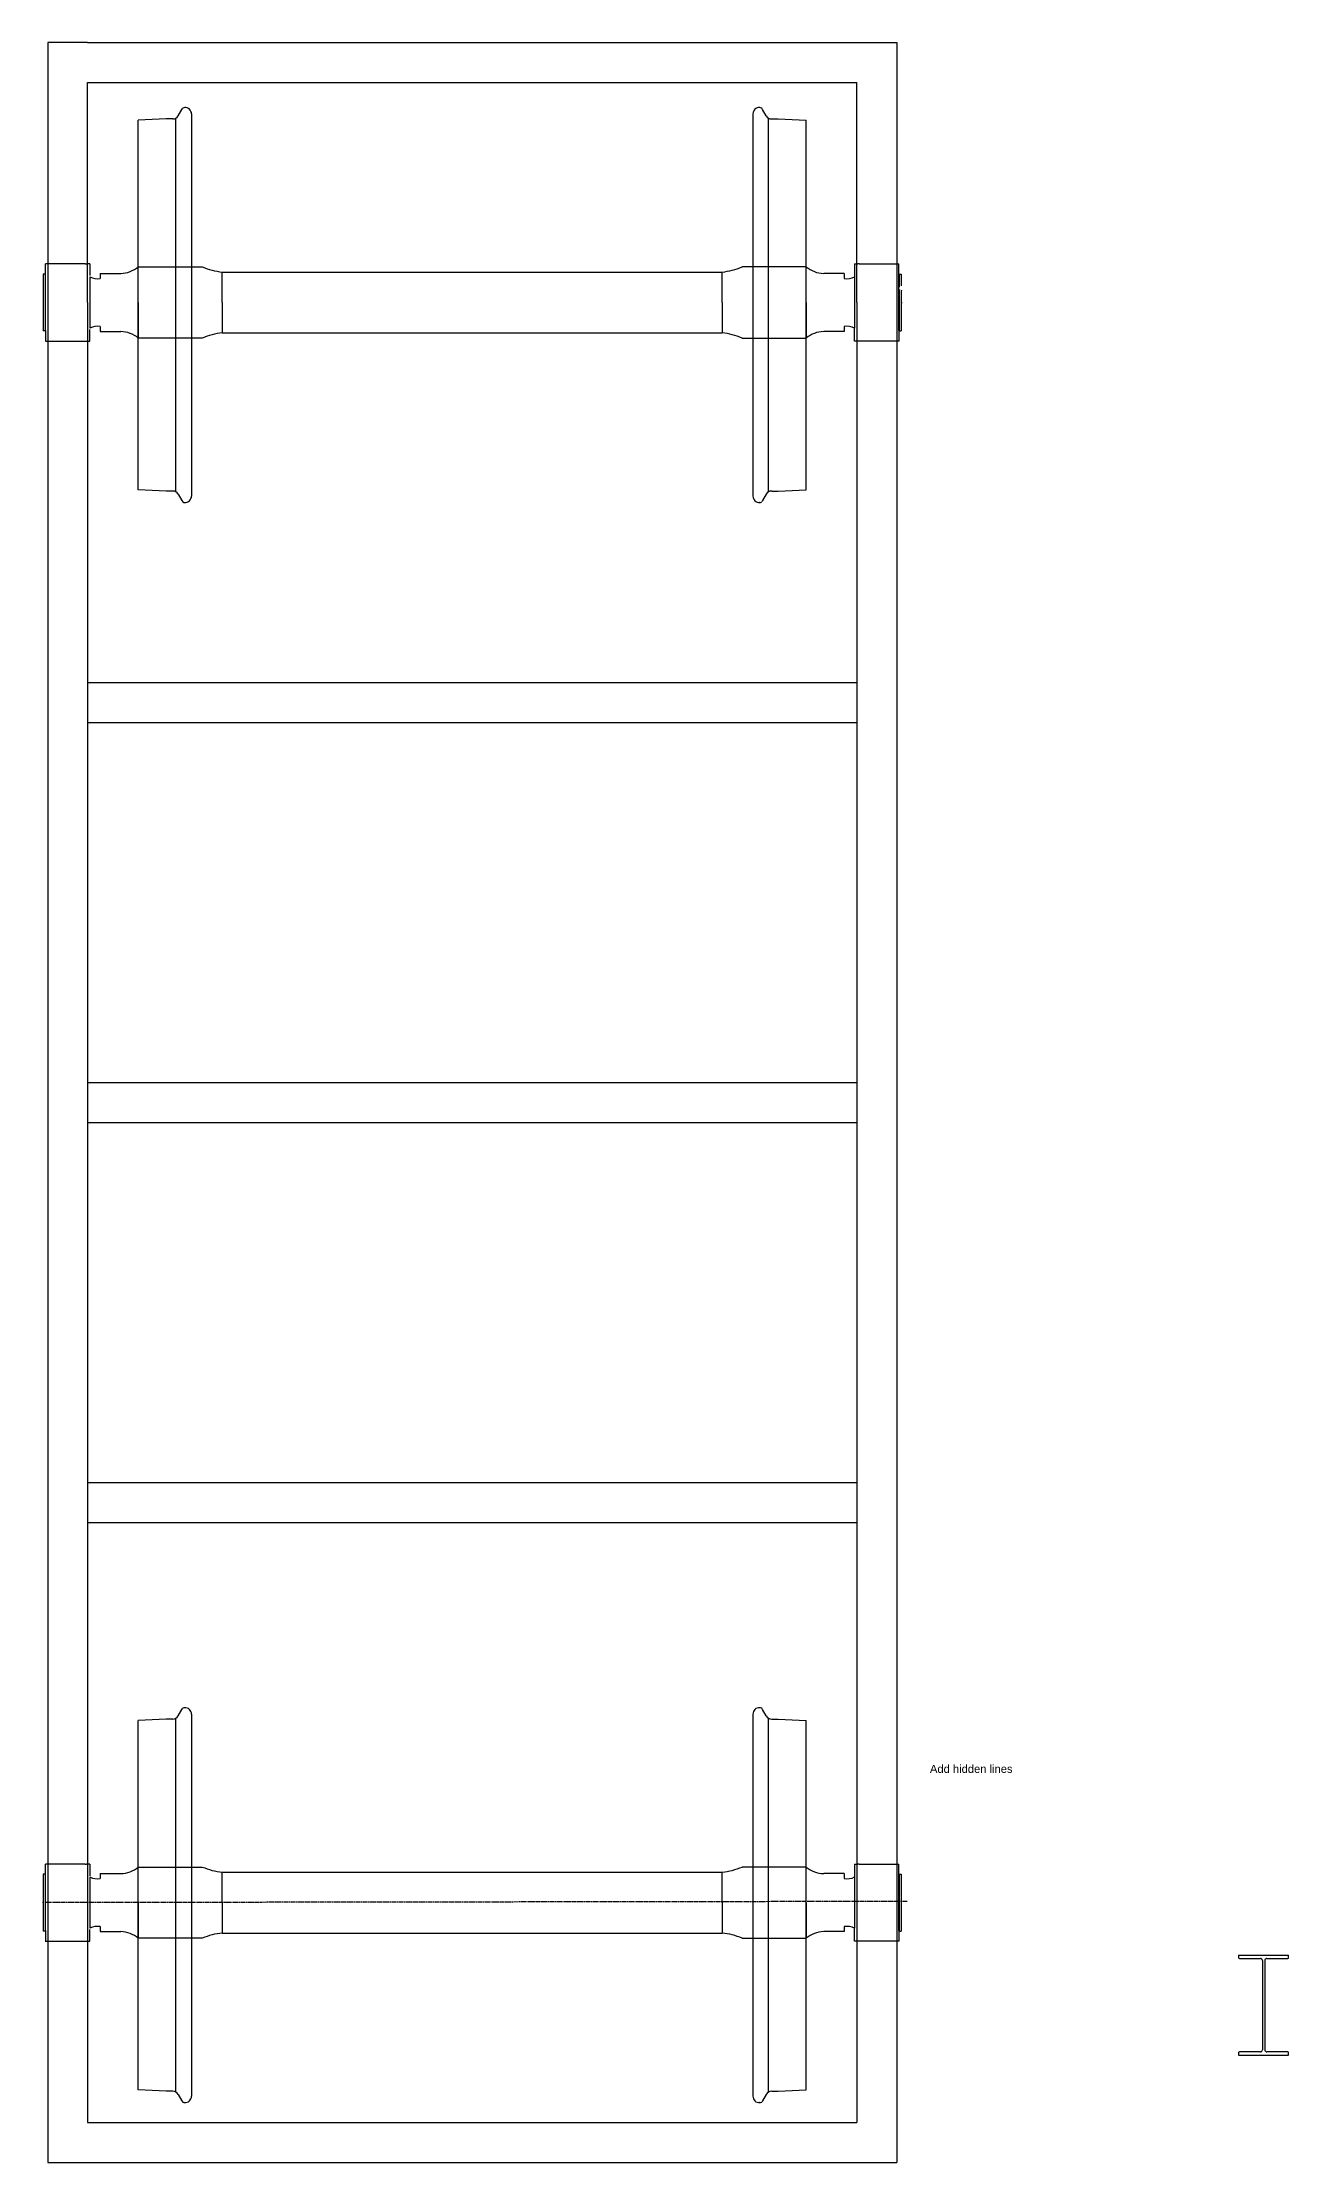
# Model space of a CAD drawing. Header units: millimetres. Extents: x -5057 to 33615, y -6628 to 11138.
# Drawn here: x 717 to 3833, y 2832 to 8132 of the extents above; entities that cross this region are included whole.
import ezdxf

# ---------------------------------------------------------------- set-up
doc = ezdxf.new("R2010")
doc.units = ezdxf.units.MM
doc.linetypes.add('AM_ISO08W050', pattern=[18, 12, -1.5, 3, -1.5])
doc.styles.get("Standard").update_dxf_attribs({"font": 'arial.ttf'})

msp = doc.modelspace()

# ---------------------------------------------------------------- linework, layer by layer
for p, q in [((730.036, 8132.495), (730.036, 7385.83)), ((829.799, 8132.495), (730.036, 8132.495)), ((829.799, 8132.495), (2853.089, 8132.495)), ((2853.089, 8132.495), (2853.089, 7385.83)), ((829.799, 7482.495), (829.799, 8032.495)), ((829.799, 8032.495), (2753.326, 8032.495)), ((2753.326, 7482.495), (2753.326, 8032.495)), ((1056.511, 7949.172), (1065.702, 7965.091)), ((1056.511, 7949.172), (1065.702, 7965.091)), ((1065.702, 7965.091), (1067.518, 7968.236)), ((1065.702, 7965.091), (1067.518, 7968.236)), ((1089.563, 7953.672), (1089.563, 6998.372)), ((1089.563, 7953.672), (1089.563, 6998.372)), ((2493.563, 7953.672), (2493.563, 6998.372)), ((2493.563, 7953.672), (2493.563, 6998.372)), ((2517.423, 7965.091), (2515.607, 7968.236)), ((2517.423, 7965.091), (2515.607, 7968.236)), ((2526.614, 7949.172), (2517.423, 7965.091)), ((2526.614, 7949.172), (2517.423, 7965.091)), ((1026.063, 7941.172), (956.563, 7937.7)), ((1026.063, 7941.172), (956.563, 7937.7)), ((956.563, 7014.344), (956.563, 7937.7)), ((956.563, 7014.344), (956.563, 7937.7)), ((1042.655, 7941.172), (1026.063, 7941.172)), ((1042.655, 7941.172), (1026.063, 7941.172)), ((1050.655, 7008.729), (1050.655, 7943.316)), ((1050.655, 7008.729), (1050.655, 7943.316)), ((2532.47, 7008.729), (2532.47, 7943.316)), ((2532.47, 7008.729), (2532.47, 7943.316)), ((2540.47, 7941.172), (2557.063, 7941.172)), ((2540.47, 7941.172), (2557.063, 7941.172)), ((2557.063, 7941.172), (2626.563, 7937.7)), ((2557.063, 7941.172), (2626.563, 7937.7)), ((2626.563, 7014.344), (2626.563, 7937.7)), ((2626.563, 7014.344), (2626.563, 7937.7)), ((723.563, 7553.372), (718.563, 7553.372)), ((718.563, 7553.372), (718.563, 7523.587)), ((723.563, 7553.372), (718.563, 7553.372)), ((718.563, 7553.372), (718.563, 7512.157)), ((723.563, 7553.372), (723.563, 7546.687)), ((723.563, 7553.372), (723.563, 7546.687)), ((723.563, 7546.687), (723.563, 7521.841)), ((723.563, 7546.687), (723.563, 7521.841)), ((724.569, 7546.686), (723.563, 7546.687)), ((723.563, 7546.622), (723.563, 7521.841)), ((723.563, 7546.622), (723.563, 7521.841)), ((723.563, 7546.622), (723.563, 7521.841)), ((723.563, 7546.622), (723.563, 7521.841)), ((724.563, 7552.372), (724.563, 7578.792)), ((735.563, 7578.792), (724.563, 7578.792)), ((724.563, 7552.372), (724.563, 7578.792)), ((735.563, 7578.792), (724.563, 7578.792)), ((724.563, 7546.687), (724.569, 7552.372)), ((724.563, 7418.058), (724.569, 7552.372)), ((823.563, 7578.792), (735.563, 7578.792)), ((823.563, 7578.792), (827.063, 7578.792)), ((823.563, 7578.792), (827.063, 7578.792)), ((832.331, 7578.792), (827.063, 7578.792)), ((832.331, 7578.792), (827.063, 7578.792)), ((835.563, 7578.792), (832.331, 7578.792)), ((835.563, 7578.792), (832.331, 7578.792)), ((835.563, 7578.792), (835.563, 7549.527)), ((835.563, 7578.792), (835.563, 7549.527)), ((835.563, 7546.687), (835.563, 7418.122)), ((861.563, 7554.872), (912.563, 7554.872)), ((861.563, 7554.872), (861.563, 7542.372)), ((861.563, 7554.872), (912.563, 7554.872)), ((861.563, 7554.872), (861.563, 7542.372)), ((956.563, 7571.372), (1116.563, 7571.372)), ((956.563, 7482.372), (956.563, 7571.372)), ((956.563, 7571.372), (1116.563, 7571.372)), ((956.563, 7482.372), (956.563, 7571.372)), ((1166.563, 7482.372), (1166.563, 7558.372)), ((1166.563, 7558.372), (2416.563, 7558.372)), ((1166.563, 7482.372), (1166.563, 7558.372)), ((1166.563, 7558.372), (2416.563, 7558.372)), ((2416.563, 7482.372), (2416.563, 7558.372)), ((2416.563, 7482.372), (2416.563, 7558.372)), ((2626.563, 7571.372), (2466.563, 7571.372)), ((2626.563, 7571.372), (2466.563, 7571.372)), ((2626.563, 7482.372), (2626.563, 7571.372)), ((2626.563, 7482.372), (2626.563, 7571.372)), ((2721.563, 7554.872), (2670.563, 7554.872)), ((2721.563, 7554.872), (2670.563, 7554.872)), ((2721.563, 7554.872), (2721.563, 7542.372)), ((2721.563, 7554.872), (2721.563, 7542.372)), ((2747.563, 7578.792), (2747.563, 7549.527)), ((2747.563, 7578.792), (2750.794, 7578.792)), ((2747.563, 7578.792), (2747.563, 7549.527)), ((2747.563, 7578.792), (2750.794, 7578.792)), ((2747.563, 7549.527), (2747.563, 7546.687)), ((2747.563, 7549.527), (2747.563, 7546.687)), ((2747.563, 7549.527), (2747.563, 7546.687)), ((2747.563, 7549.527), (2747.563, 7546.687)), ((2747.563, 7546.687), (2747.563, 7418.122)), ((2750.794, 7578.792), (2756.063, 7578.792)), ((2750.794, 7578.792), (2756.063, 7578.792)), ((2759.563, 7578.792), (2756.063, 7578.792)), ((2759.563, 7578.792), (2756.063, 7578.792)), ((2759.563, 7578.792), (2847.563, 7578.792)), ((2847.563, 7578.792), (2858.563, 7578.792)), ((2847.563, 7578.792), (2858.563, 7578.792)), ((2858.563, 7546.687), (2858.556, 7552.372)), ((2858.563, 7418.058), (2858.556, 7552.372)), ((2858.556, 7546.686), (2859.563, 7546.687)), ((2858.563, 7552.372), (2858.563, 7578.792)), ((2858.563, 7552.372), (2858.563, 7578.792)), ((2859.563, 7553.372), (2859.563, 7546.687)), ((2859.563, 7553.372), (2864.563, 7553.372)), ((2859.563, 7553.372), (2859.563, 7546.687)), ((2859.563, 7553.372), (2864.563, 7553.372)), ((2859.563, 7546.687), (2859.563, 7521.841)), ((2859.563, 7546.687), (2859.563, 7521.841)), ((2859.563, 7546.622), (2859.563, 7521.841)), ((2859.563, 7546.622), (2859.563, 7521.841)), ((2859.563, 7546.622), (2859.563, 7521.841)), ((2859.563, 7546.622), (2859.563, 7521.841)), ((2864.563, 7553.372), (2864.563, 7523.587)), ((2864.563, 7553.372), (2864.563, 7523.587)), ((718.563, 7512.157), (718.563, 7482.372)), ((718.563, 7512.157), (718.563, 7482.372)), ((718.563, 7482.372), (718.563, 7411.386)), ((718.563, 7482.372), (718.563, 7411.386)), ((723.563, 7521.841), (723.563, 7521.047)), ((723.563, 7521.841), (723.563, 7514.697)), ((723.563, 7514.697), (723.563, 7513.904)), ((723.563, 7514.697), (723.563, 7513.904)), ((723.563, 7513.904), (723.563, 7418.122)), ((723.563, 7513.904), (723.563, 7418.122)), ((723.563, 7513.904), (723.563, 7411.386)), ((723.563, 7513.904), (723.563, 7418.122)), ((723.563, 7513.904), (723.563, 7418.122)), ((829.799, 7482.495), (829.799, 6482.495)), ((956.563, 7482.372), (956.563, 7393.372)), ((956.563, 7482.372), (956.563, 7393.372)), ((1166.563, 7482.372), (1166.563, 7406.372)), ((1166.563, 7482.372), (1166.563, 7406.372)), ((2416.563, 7482.372), (2416.563, 7406.372)), ((2416.563, 7482.372), (2416.563, 7406.372)), ((2626.563, 7482.372), (2626.563, 7393.372)), ((2626.563, 7482.372), (2626.563, 7393.372)), ((2753.326, 7482.495), (2753.326, 6482.495)), ((2859.563, 7521.841), (2859.563, 7521.047)), ((2859.563, 7521.841), (2859.563, 7521.047)), ((2859.563, 7514.697), (2859.563, 7513.904)), ((2859.563, 7514.697), (2859.563, 7513.904)), ((2859.563, 7513.904), (2859.563, 7418.122)), ((2859.563, 7513.904), (2859.563, 7418.122)), ((2859.563, 7513.904), (2859.563, 7411.386)), ((2859.563, 7513.904), (2859.563, 7418.122)), ((2859.563, 7513.904), (2859.563, 7418.122)), ((2859.563, 7513.904), (2859.563, 7411.386)), ((2859.563, 7482.372), (2860.563, 7482.372)), ((2859.563, 7482.372), (2860.563, 7482.372)), ((2860.563, 7514.697), (2860.563, 7513.904)), ((2860.563, 7514.697), (2860.563, 7513.904)), ((2864.563, 7512.157), (2864.563, 7482.372)), ((2864.563, 7512.157), (2864.563, 7482.372)), ((2864.563, 7482.372), (2864.563, 7411.386)), ((2864.563, 7482.372), (2864.563, 7411.386)), ((2865.563, 7512.872), (2865.563, 7512.157)), ((2865.563, 7482.372), (2866.457, 7482.372)), ((2865.563, 7482.372), (2866.457, 7482.372)), ((861.563, 7422.372), (861.563, 7409.872)), ((861.563, 7422.372), (861.563, 7409.872)), ((2721.563, 7422.372), (2721.563, 7409.872)), ((2721.563, 7422.372), (2721.563, 7409.872)), ((723.563, 7411.386), (718.563, 7411.386)), ((723.563, 7411.386), (718.563, 7411.386)), ((724.536, 7412.383), (724.509, 7385.952)), ((724.536, 7412.383), (724.509, 7385.952)), ((724.509, 7385.952), (835.563, 7385.952)), ((724.509, 7385.952), (835.563, 7385.952)), ((724.563, 7412.381), (724.563, 7418.058)), ((724.563, 7412.381), (724.563, 7418.058)), ((730.036, 7385.952), (730.036, 2832.495)), ((835.563, 7385.952), (835.563, 7415.218)), ((835.563, 7385.952), (835.563, 7415.218)), ((861.563, 7409.872), (912.563, 7409.872)), ((861.563, 7409.872), (912.563, 7409.872)), ((1116.563, 7393.372), (956.563, 7393.372)), ((1116.563, 7393.372), (956.563, 7393.372)), ((1166.563, 7406.372), (2416.563, 7406.372)), ((1166.563, 7406.372), (2416.563, 7406.372)), ((2466.563, 7393.372), (2626.563, 7393.372)), ((2466.563, 7393.372), (2626.563, 7393.372)), ((2721.563, 7409.872), (2670.563, 7409.872)), ((2721.563, 7409.872), (2670.563, 7409.872)), ((2747.563, 7415.218), (2747.563, 7418.058)), ((2747.563, 7415.218), (2747.563, 7418.058)), ((2747.563, 7415.218), (2747.563, 7418.058)), ((2747.563, 7415.218), (2747.563, 7418.058)), ((2747.563, 7385.952), (2747.563, 7415.218)), ((2747.563, 7385.952), (2747.563, 7415.218)), ((2859.563, 7385.952), (2747.563, 7385.952)), ((2859.563, 7385.952), (2747.563, 7385.952)), ((2853.089, 7385.952), (2853.089, 2832.495)), ((2855.313, 7406.37), (2855.313, 7406.367)), ((2855.313, 7406.37), (2855.313, 7406.367)), ((2858.563, 7412.381), (2858.563, 7418.058)), ((2858.563, 7412.381), (2858.563, 7418.058)), ((2858.59, 7412.383), (2858.616, 7385.952)), ((2858.59, 7412.383), (2858.616, 7385.952)), ((2859.563, 7411.386), (2864.563, 7411.386)), ((2859.563, 7411.386), (2864.563, 7411.386)), ((1026.063, 7010.872), (956.563, 7014.344)), ((1026.063, 7010.872), (956.563, 7014.344)), ((1042.655, 7010.872), (1026.063, 7010.872)), ((1042.655, 7010.872), (1026.063, 7010.872)), ((1056.511, 7002.872), (1065.702, 6986.954)), ((1056.511, 7002.872), (1065.702, 6986.954)), ((2526.614, 7002.872), (2517.423, 6986.954)), ((2526.614, 7002.872), (2517.423, 6986.954)), ((2540.47, 7010.872), (2557.063, 7010.872)), ((2540.47, 7010.872), (2557.063, 7010.872)), ((2557.063, 7010.872), (2626.563, 7014.344)), ((2557.063, 7010.872), (2626.563, 7014.344)), ((1065.702, 6986.954), (1067.518, 6983.809)), ((1065.702, 6986.954), (1067.518, 6983.809)), ((1073.458, 6982.372), (1073.563, 6982.372)), ((1073.458, 6982.372), (1073.563, 6982.372)), ((2509.668, 6982.372), (2509.563, 6982.372)), ((2509.668, 6982.372), (2509.563, 6982.372)), ((2517.423, 6986.954), (2515.607, 6983.809)), ((2517.423, 6986.954), (2515.607, 6983.809)), ((829.799, 6532.495), (2753.326, 6532.495)), ((829.799, 6482.495), (829.799, 5482.495)), ((2753.326, 6482.495), (2753.326, 5482.495)), ((829.799, 6432.495), (2753.326, 6432.495)), ((829.799, 5532.495), (2753.326, 5532.495)), ((829.799, 5482.495), (829.799, 4482.495)), ((2753.326, 5482.495), (2753.326, 4482.495)), ((829.799, 5432.495), (2753.326, 5432.495)), ((829.799, 4532.495), (2753.326, 4532.495)), ((829.799, 4482.495), (829.799, 3482.495)), ((2753.326, 4482.495), (2753.326, 3482.495)), ((829.799, 4432.495), (2753.326, 4432.495)), ((1026.063, 3941.172), (956.563, 3937.7)), ((1026.063, 3941.172), (956.563, 3937.7)), ((956.563, 3014.344), (956.563, 3937.7)), ((956.563, 3014.344), (956.563, 3937.7)), ((1042.655, 3941.172), (1026.063, 3941.172)), ((1042.655, 3941.172), (1026.063, 3941.172)), ((1050.655, 3008.729), (1050.655, 3943.316)), ((1050.655, 3008.729), (1050.655, 3943.316)), ((1056.511, 3949.172), (1065.702, 3965.091)), ((1056.511, 3949.172), (1065.702, 3965.091)), ((1065.702, 3965.091), (1067.518, 3968.236)), ((1065.702, 3965.091), (1067.518, 3968.236)), ((1089.563, 3953.672), (1089.563, 2998.372)), ((1089.563, 3953.672), (1089.563, 2998.372)), ((2493.563, 3953.672), (2493.563, 2998.372)), ((2493.563, 3953.672), (2493.563, 2998.372)), ((2517.423, 3965.091), (2515.607, 3968.236)), ((2517.423, 3965.091), (2515.607, 3968.236)), ((2526.614, 3949.172), (2517.423, 3965.091)), ((2526.614, 3949.172), (2517.423, 3965.091)), ((2532.47, 3008.729), (2532.47, 3943.316)), ((2532.47, 3008.729), (2532.47, 3943.316)), ((2540.47, 3941.172), (2557.063, 3941.172)), ((2540.47, 3941.172), (2557.063, 3941.172)), ((2557.063, 3941.172), (2626.563, 3937.7)), ((2557.063, 3941.172), (2626.563, 3937.7)), ((2626.563, 3014.344), (2626.563, 3937.7)), ((2626.563, 3014.344), (2626.563, 3937.7)), ((723.563, 3553.372), (718.563, 3553.372)), ((718.563, 3553.372), (718.563, 3523.587)), ((723.563, 3553.372), (718.563, 3553.372)), ((718.563, 3553.372), (718.563, 3512.157)), ((723.563, 3553.372), (723.563, 3546.687)), ((723.563, 3553.372), (723.563, 3546.687)), ((724.563, 3552.372), (724.563, 3578.792)), ((735.563, 3578.792), (724.563, 3578.792)), ((724.563, 3552.372), (724.563, 3578.792)), ((735.563, 3578.792), (724.563, 3578.792)), ((724.563, 3546.687), (724.569, 3552.372)), ((724.563, 3418.058), (724.569, 3552.372)), ((823.563, 3578.792), (735.563, 3578.792)), ((823.563, 3578.792), (827.063, 3578.792)), ((823.563, 3578.792), (827.063, 3578.792)), ((832.331, 3578.792), (827.063, 3578.792)), ((832.331, 3578.792), (827.063, 3578.792)), ((835.563, 3578.792), (832.331, 3578.792)), ((835.563, 3578.792), (832.331, 3578.792)), ((835.563, 3578.792), (835.563, 3549.527)), ((835.563, 3578.792), (835.563, 3549.527)), ((861.563, 3554.872), (912.563, 3554.872)), ((861.563, 3554.872), (861.563, 3542.372)), ((861.563, 3554.872), (912.563, 3554.872)), ((861.563, 3554.872), (861.563, 3542.372)), ((956.563, 3571.372), (1116.563, 3571.372)), ((956.563, 3482.372), (956.563, 3571.372)), ((956.563, 3571.372), (1116.563, 3571.372)), ((956.563, 3482.372), (956.563, 3571.372)), ((1166.563, 3482.372), (1166.563, 3558.372)), ((1166.563, 3558.372), (2416.563, 3558.372)), ((1166.563, 3482.372), (1166.563, 3558.372)), ((1166.563, 3558.372), (2416.563, 3558.372)), ((2416.563, 3482.372), (2416.563, 3558.372)), ((2416.563, 3482.372), (2416.563, 3558.372)), ((2626.563, 3571.372), (2466.563, 3571.372)), ((2626.563, 3571.372), (2466.563, 3571.372)), ((2626.563, 3482.372), (2626.563, 3571.372)), ((2626.563, 3482.372), (2626.563, 3571.372)), ((2721.563, 3554.872), (2670.563, 3554.872)), ((2721.563, 3554.872), (2670.563, 3554.872)), ((2721.563, 3554.872), (2721.563, 3542.372)), ((2721.563, 3554.872), (2721.563, 3542.372)), ((2747.563, 3578.792), (2747.563, 3549.527)), ((2747.563, 3578.792), (2750.794, 3578.792)), ((2747.563, 3578.792), (2747.563, 3549.527)), ((2747.563, 3578.792), (2750.794, 3578.792)), ((2750.794, 3578.792), (2756.063, 3578.792)), ((2750.794, 3578.792), (2756.063, 3578.792)), ((2759.563, 3578.792), (2756.063, 3578.792)), ((2759.563, 3578.792), (2756.063, 3578.792)), ((2759.563, 3578.792), (2847.563, 3578.792)), ((2847.563, 3578.792), (2858.563, 3578.792)), ((2847.563, 3578.792), (2858.563, 3578.792)), ((2858.563, 3546.687), (2858.556, 3552.372)), ((2858.563, 3418.058), (2858.556, 3552.372)), ((2858.563, 3552.372), (2858.563, 3578.792)), ((2858.563, 3552.372), (2858.563, 3578.792)), ((2859.563, 3553.372), (2859.563, 3546.687)), ((2859.563, 3553.372), (2864.563, 3553.372)), ((2859.563, 3553.372), (2859.563, 3546.687)), ((2859.563, 3553.372), (2864.563, 3553.372)), ((2864.563, 3553.372), (2864.563, 3523.587)), ((2864.563, 3553.372), (2864.563, 3512.157)), ((718.563, 3512.157), (718.563, 3482.372)), ((718.563, 3512.157), (718.563, 3482.372)), ((723.563, 3546.687), (723.563, 3521.841)), ((723.563, 3546.687), (723.563, 3521.841)), ((724.569, 3546.686), (723.563, 3546.687)), ((723.563, 3546.622), (723.563, 3521.841)), ((723.563, 3546.622), (723.563, 3521.841)), ((723.563, 3546.622), (723.563, 3521.841)), ((723.563, 3546.622), (723.563, 3521.841)), ((723.563, 3521.841), (723.563, 3521.047)), ((723.563, 3521.841), (723.563, 3514.697)), ((723.563, 3514.697), (723.563, 3513.904)), ((723.563, 3514.697), (723.563, 3513.904)), ((723.563, 3513.904), (723.563, 3418.122)), ((723.563, 3513.904), (723.563, 3418.122)), ((723.563, 3513.904), (723.563, 3411.386)), ((723.563, 3513.904), (723.563, 3418.122)), ((723.563, 3513.904), (723.563, 3418.122)), ((723.563, 3513.904), (723.563, 3411.386)), ((835.563, 3546.687), (835.563, 3418.122)), ((2747.563, 3549.527), (2747.563, 3546.687)), ((2747.563, 3549.527), (2747.563, 3546.687)), ((2747.563, 3549.527), (2747.563, 3546.687)), ((2747.563, 3549.527), (2747.563, 3546.687)), ((2747.563, 3546.687), (2747.563, 3418.122)), ((2858.556, 3546.686), (2859.563, 3546.687)), ((2859.563, 3546.687), (2859.563, 3521.841)), ((2859.563, 3546.687), (2859.563, 3521.841)), ((2859.563, 3546.622), (2859.563, 3521.841)), ((2859.563, 3546.622), (2859.563, 3521.841)), ((2859.563, 3546.622), (2859.563, 3521.841)), ((2859.563, 3546.622), (2859.563, 3521.841)), ((2859.563, 3521.841), (2859.563, 3521.047)), ((2859.563, 3521.841), (2859.563, 3514.697)), ((2859.563, 3514.697), (2859.563, 3513.904)), ((2859.563, 3514.697), (2859.563, 3513.904)), ((2859.563, 3513.904), (2859.563, 3418.122)), ((2859.563, 3513.904), (2859.563, 3418.122)), ((2859.563, 3513.904), (2859.563, 3411.386)), ((2859.563, 3513.904), (2859.563, 3418.122)), ((2859.563, 3513.904), (2859.563, 3418.122)), ((2859.563, 3513.904), (2859.563, 3411.386)), ((2864.563, 3512.157), (2864.563, 3482.372)), ((2864.563, 3512.157), (2864.563, 3482.372)), ((717.563, 3482.372), (716.669, 3482.372)), ((717.563, 3482.372), (716.669, 3482.372)), ((718.563, 3482.372), (718.563, 3411.386)), ((718.563, 3482.372), (718.563, 3411.386)), ((723.563, 3482.372), (722.563, 3482.372)), ((723.563, 3482.372), (722.563, 3482.372)), ((829.799, 3482.495), (829.799, 2932.495)), ((956.563, 3482.372), (956.563, 3393.372)), ((956.563, 3482.372), (956.563, 3393.372)), ((1166.563, 3482.372), (1166.563, 3406.372)), ((1166.563, 3482.372), (1166.563, 3406.372)), ((2416.563, 3482.372), (2416.563, 3406.372)), ((2416.563, 3482.372), (2416.563, 3406.372)), ((2626.563, 3482.372), (2626.563, 3393.372)), ((2626.563, 3482.372), (2626.563, 3393.372)), ((2753.326, 3482.495), (2753.326, 2932.495)), ((2864.563, 3482.372), (2864.563, 3411.386)), ((2864.563, 3482.372), (2864.563, 3411.386)), ((723.563, 3411.386), (718.563, 3411.386)), ((723.563, 3411.386), (718.563, 3411.386)), ((724.569, 3423.691), (723.563, 3423.691)), ((724.536, 3412.383), (724.509, 3385.952)), ((724.536, 3412.383), (724.509, 3385.952)), ((724.563, 3412.381), (724.563, 3418.058)), ((724.563, 3412.381), (724.563, 3418.058)), ((835.563, 3385.952), (835.563, 3415.218)), ((835.563, 3385.952), (835.563, 3415.218)), ((861.563, 3422.372), (861.563, 3409.872)), ((861.563, 3422.372), (861.563, 3409.872)), ((861.563, 3409.872), (912.563, 3409.872)), ((861.563, 3409.872), (912.563, 3409.872)), ((1116.563, 3393.372), (956.563, 3393.372)), ((1116.563, 3393.372), (956.563, 3393.372)), ((1166.563, 3406.372), (2416.563, 3406.372)), ((1166.563, 3406.372), (2416.563, 3406.372)), ((2466.563, 3393.372), (2626.563, 3393.372)), ((2466.563, 3393.372), (2626.563, 3393.372)), ((2721.563, 3409.872), (2670.563, 3409.872)), ((2721.563, 3409.872), (2670.563, 3409.872)), ((2721.563, 3422.372), (2721.563, 3409.872)), ((2721.563, 3422.372), (2721.563, 3409.872)), ((2747.563, 3415.218), (2747.563, 3418.058)), ((2747.563, 3415.218), (2747.563, 3418.058)), ((2747.563, 3415.218), (2747.563, 3418.058)), ((2747.563, 3415.218), (2747.563, 3418.058)), ((2747.563, 3385.952), (2747.563, 3415.218)), ((2747.563, 3385.952), (2747.563, 3415.218)), ((2858.556, 3423.691), (2859.563, 3423.691)), ((2858.563, 3412.381), (2858.563, 3418.058)), ((2858.563, 3412.381), (2858.563, 3418.058)), ((2858.59, 3412.383), (2858.616, 3385.952)), ((2858.59, 3412.383), (2858.616, 3385.952)), ((2859.563, 3411.386), (2864.563, 3411.386)), ((2859.563, 3411.386), (2864.563, 3411.386)), ((723.563, 3385.952), (835.563, 3385.952)), ((723.563, 3385.952), (835.563, 3385.952)), ((2859.563, 3385.952), (2747.563, 3385.952)), ((2859.563, 3385.952), (2747.563, 3385.952)), ((3708.256, 3351.103), (3833.256, 3351.103)), ((3708.256, 3351.103), (3708.256, 3344.903)), ((3710.256, 3342.903), (3762.696, 3342.903)), ((3778.806, 3342.903), (3831.256, 3342.903)), ((3833.256, 3344.903), (3833.256, 3351.103)), ((3767.696, 3337.903), (3767.696, 3114.303)), ((3773.806, 3337.903), (3773.806, 3114.303)), ((3708.256, 3107.303), (3708.256, 3101.103)), ((3708.256, 3101.103), (3833.256, 3101.103)), ((3762.696, 3109.303), (3710.256, 3109.303)), ((3831.256, 3109.303), (3778.806, 3109.303)), ((3833.256, 3101.103), (3833.256, 3107.303)), ((1026.063, 3010.872), (956.563, 3014.344)), ((1026.063, 3010.872), (956.563, 3014.344)), ((1042.655, 3010.872), (1026.063, 3010.872)), ((1042.655, 3010.872), (1026.063, 3010.872)), ((1056.511, 3002.872), (1065.702, 2986.954)), ((1056.511, 3002.872), (1065.702, 2986.954)), ((1065.702, 2986.954), (1067.518, 2983.809)), ((1065.702, 2986.954), (1067.518, 2983.809)), ((1073.458, 2982.372), (1073.563, 2982.372)), ((1073.458, 2982.372), (1073.563, 2982.372)), ((2509.668, 2982.372), (2509.563, 2982.372)), ((2509.668, 2982.372), (2509.563, 2982.372)), ((2517.423, 2986.954), (2515.607, 2983.809)), ((2517.423, 2986.954), (2515.607, 2983.809)), ((2526.614, 3002.872), (2517.423, 2986.954)), ((2526.614, 3002.872), (2517.423, 2986.954)), ((2540.47, 3010.872), (2557.063, 3010.872)), ((2540.47, 3010.872), (2557.063, 3010.872)), ((2557.063, 3010.872), (2626.563, 3014.344)), ((2557.063, 3010.872), (2626.563, 3014.344)), ((829.799, 2932.495), (2753.326, 2932.495)), ((730.036, 2832.495), (2853.089, 2832.495))]:
    msp.add_line(p, q)
at = {"linetype": 'AM_ISO08W050'}
msp.add_line((2879.716, 3485.215), (722.563, 3482.372), dxfattribs=at)
for centre, radius, start, end in [((1073.458, 7956.672), 13, 90, 117.18757), ((1073.458, 7956.672), 13, 90, 117.18757), ((1073.563, 7953.672), 16, 0, 93.811315), ((1073.563, 7953.672), 16, 0, 93.811315), ((2509.563, 7953.672), 16, 86.188685, 180), ((2509.563, 7953.672), 16, 86.188685, 180), ((2509.668, 7956.672), 13, 62.81243, 90), ((2509.668, 7956.672), 13, 62.81243, 90), ((1042.655, 7957.172), 16, 270, 330), ((1042.655, 7957.172), 16, 270, 330), ((2540.47, 7957.172), 16, 210, 270), ((2540.47, 7957.172), 16, 210, 270), ((854.656, 7581.771), 40, 241.489345, 279.94355), ((854.656, 7581.771), 40, 241.489345, 279.94355), ((909.554, 7629.812), 75, 272.299027, 308.813064), ((909.554, 7629.812), 75, 272.299027, 308.813064), ((1185.116, 7732.386), 175, 246.937524, 263.914044), ((1185.116, 7732.386), 175, 246.937524, 263.914044), ((2398.009, 7732.386), 175, 276.085956, 293.062476), ((2398.009, 7732.386), 175, 276.085956, 293.062476), ((2673.571, 7629.812), 75, 231.186936, 267.700973), ((2673.571, 7629.812), 75, 231.186936, 267.700973), ((2728.47, 7581.771), 40, 260.05645, 298.510655), ((2728.47, 7581.771), 40, 260.05645, 298.510655), ((854.656, 7382.973), 40, 80.05645, 118.510655), ((854.656, 7382.973), 40, 80.05645, 118.510655), ((2728.47, 7382.973), 40, 61.489345, 99.94355), ((2728.47, 7382.973), 40, 61.489345, 99.94355), ((909.554, 7334.933), 75, 51.186936, 87.700973), ((909.554, 7334.933), 75, 51.186936, 87.700973), ((1185.116, 7232.359), 175, 96.085956, 113.062476), ((1185.116, 7232.359), 175, 96.085956, 113.062476), ((2398.009, 7232.359), 175, 66.937524, 83.914044), ((2398.009, 7232.359), 175, 66.937524, 83.914044), ((2673.571, 7334.933), 75, 92.299027, 128.813064), ((2673.571, 7334.933), 75, 92.299027, 128.813064), ((1042.655, 6994.872), 16, 30, 90), ((1042.655, 6994.872), 16, 30, 90), ((1073.563, 6998.372), 16, 266.188685, 0), ((1073.563, 6998.372), 16, 266.188685, 0), ((2509.563, 6998.372), 16, 180, 273.811315), ((2509.563, 6998.372), 16, 180, 273.811315), ((2540.47, 6994.872), 16, 90, 150), ((2540.47, 6994.872), 16, 90, 150), ((1073.458, 6995.372), 13, 242.81243, 270), ((1073.458, 6995.372), 13, 242.81243, 270), ((2509.668, 6995.372), 13, 270, 297.18757), ((2509.668, 6995.372), 13, 270, 297.18757), ((1042.655, 3957.172), 16, 270, 330), ((1042.655, 3957.172), 16, 270, 330), ((1073.458, 3956.672), 13, 90, 117.18757), ((1073.458, 3956.672), 13, 90, 117.18757), ((1073.563, 3953.672), 16, 0, 93.811315), ((1073.563, 3953.672), 16, 0, 93.811315), ((2509.563, 3953.672), 16, 86.188685, 180), ((2509.563, 3953.672), 16, 86.188685, 180), ((2509.668, 3956.672), 13, 62.81243, 90), ((2509.668, 3956.672), 13, 62.81243, 90), ((2540.47, 3957.172), 16, 210, 270), ((2540.47, 3957.172), 16, 210, 270), ((909.554, 3629.812), 75, 272.299027, 308.813064), ((909.554, 3629.812), 75, 272.299027, 308.813064), ((1185.116, 3732.386), 175, 246.937524, 263.914044), ((1185.116, 3732.386), 175, 246.937524, 263.914044), ((2398.009, 3732.386), 175, 276.085956, 293.062476), ((2398.009, 3732.386), 175, 276.085956, 293.062476), ((2673.571, 3629.812), 75, 231.186936, 267.700973), ((2673.571, 3629.812), 75, 231.186936, 267.700973), ((854.656, 3581.771), 40, 241.489345, 279.94355), ((854.656, 3581.771), 40, 241.489345, 279.94355), ((2728.47, 3581.771), 40, 260.05645, 298.510655), ((2728.47, 3581.771), 40, 260.05645, 298.510655), ((854.656, 3382.973), 40, 80.05645, 118.510655), ((854.656, 3382.973), 40, 80.05645, 118.510655), ((909.554, 3334.933), 75, 51.186936, 87.700973), ((909.554, 3334.933), 75, 51.186936, 87.700973), ((1185.116, 3232.359), 175, 96.085956, 113.062476), ((1185.116, 3232.359), 175, 96.085956, 113.062476), ((2398.009, 3232.359), 175, 66.937524, 83.914044), ((2398.009, 3232.359), 175, 66.937524, 83.914044), ((2673.571, 3334.933), 75, 92.299027, 128.813064), ((2673.571, 3334.933), 75, 92.299027, 128.813064), ((2728.47, 3382.973), 40, 61.489345, 99.94355), ((2728.47, 3382.973), 40, 61.489345, 99.94355), ((3710.256, 3344.903), 2, 180, 270), ((3762.696, 3337.903), 5, 0, 90), ((3778.806, 3337.903), 5, 90, 180), ((3831.256, 3344.903), 2, 270, 0), ((3710.256, 3107.303), 2, 90, 180), ((3762.696, 3114.303), 5, 270, 0), ((3778.806, 3114.303), 5, 180, 270), ((3831.256, 3107.303), 2, 0, 90), ((1042.655, 2994.872), 16, 30, 90), ((1042.655, 2994.872), 16, 30, 90), ((1073.458, 2995.372), 13, 242.81243, 270), ((1073.458, 2995.372), 13, 242.81243, 270), ((1073.563, 2998.372), 16, 266.188685, 0), ((1073.563, 2998.372), 16, 266.188685, 0), ((2509.563, 2998.372), 16, 180, 273.811315), ((2509.563, 2998.372), 16, 180, 273.811315), ((2509.668, 2995.372), 13, 270, 297.18757), ((2509.668, 2995.372), 13, 270, 297.18757), ((2540.47, 2994.872), 16, 90, 150), ((2540.47, 2994.872), 16, 90, 150)]:
    msp.add_arc(centre, radius, start, end)

# ---------------------------------------------------------------- texts
at = {"insert": (2936.304, 3826.697), "char_height": 20, "attachment_point": 1}
msp.add_mtext('Add hidden lines', dxfattribs=at)

doc.saveas('drawing.dxf')
